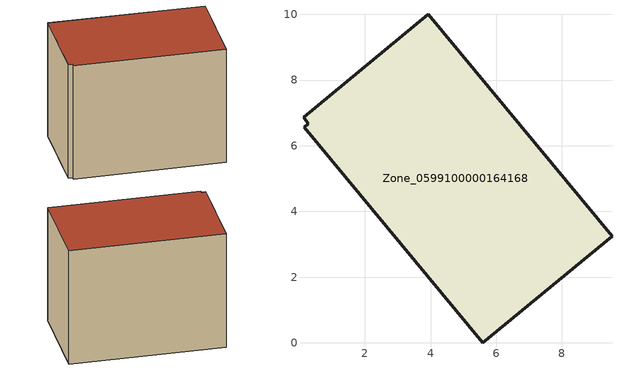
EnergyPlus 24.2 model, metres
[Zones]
Zone_0599100000164168
 floor ground (C_G): 0.13,6.87 3.94,10.01 9.52,3.25 5.59,0 0.16,6.56 0.28,6.66 z0
 wall outside (C_F): 9.52,3.25 3.94,10.01 0.13,6.87 0.28,6.66 0.16,6.56 5.59,0 9.52,3.25 z0:6.99
 roof outside (C_R): 3.94,10.01 0.13,6.87 0.28,6.66 0.16,6.56 5.59,0 9.52,3.25 z6.99
[BUILDING]
Pand.0599100000164168: North Axis=0; Terrain=City; Loads Convergence Tolerance Value=0.04; Temperature Convergence Tolerance Value=0.4; Solar Distribution=FullExterior; Maximum Number of Warmup Days=25; Minimum Number of Warmup Days=1
[Site:Location]
Rotterdam.The.Hague.AP_ZH_NLD Design_Conditions: Latitude=51.96; Longitude=4.45; Time Zone=1; Elevation=-4.5
[SITE:GROUNDTEMPERATURE:BUILDINGSURFACE]
18, 18, 18, 18, 18, 18, 18, 18, 18, 18, 18, 18
[MATERIAL] Thermal Absorptance=0.9; Solar Absorptance=0.7; Visible Absorptance=0.7
Name | Roughness | Thickness | Conductivity | Density | Specific Heat
G.TI.1946 | MediumSmooth | 0.15 | 1 | 540 | 1210
F.TI.1946 | Rough | 0.3 | 0.857143 | 1920 | 840
R.TI.1946 | MediumRough | 0.2 | 0.1 | 1500 | 1000
[CONSTRUCTION]
C_G: G.TI.1946
C_F: F.TI.1946
C_R: R.TI.1946
[ZONE]
Zone_0599100000164168: Type=1; Multiplier=1; Ceiling Height=Autocalculate; Volume=Autocalculate; Floor Area=autocalculate; Part of Total Floor Area=Yes
[ZONEINFILTRATION:DESIGNFLOWRATE]
Infil_Zone_0599100000164168: Zone or ZoneList or Space or SpaceList=Zone_0599100000164168; Schedule=AlwaysOn; Design Flow Rate Calculation Method=Flow/Area; Flow Rate per Floor Area=0.003; Constant Term Coefficient=1; Temperature Term Coefficient=0; Velocity Term Coefficient=0; Velocity Squared Term Coefficient=0
[HVACTEMPLATE:ZONE:IDEALLOADSAIRSYSTEM]
Zone_0599100000164168: Maximum Heating Supply Air Temperature=50; Minimum Cooling Supply Air Temperature=13; Maximum Heating Supply Air Humidity Ratio=0.0156; Minimum Cooling Supply Air Humidity Ratio=0.0077; Heating Limit=NoLimit; Cooling Limit=NoLimit; Dehumidification Control Type=ConstantSensibleHeatRatio; Cooling Sensible Heat Ratio=0.7; Dehumidification Setpoint=60; Humidification Control Type=None; Humidification Setpoint=30; Outdoor Air Method=None; Outdoor Air Flow Rate per Person=0.00944; Outdoor Air Flow Rate per Zone Floor Area=0; Outdoor Air Flow Rate per Zone=0; Demand Controlled Ventilation Type=None; Outdoor Air Economizer Type=NoEconomizer; Heat Recovery Type=None; Sensible Heat Recovery Effectiveness=0.7; Latent Heat Recovery Effectiveness=0.65
[ZONECONTROL:THERMOSTAT]
ThermostatControl_Zone_0599100000164168: Zone or ZoneList=Zone_0599100000164168; Control Type Schedule=DualSetpointControlType; Control 1=Thermostat_Zone_0599100000164168; Temperature Difference Between Cutout And Setpoint=0
[THERMOSTATSETPOINT:DUALSETPOINT]
Thermostat_Zone_0599100000164168: Heating Setpoint Temperature Schedule=HeatingSetpoint_Zone_0599100000164168; Cooling Setpoint Temperature Schedule=CoolingSetpoint_Zone_0599100000164168
[SCHEDULE:COMPACT]
HeatingSetpoint_Zone_0599100000164168: Through: 12/31, For: AllDays, Until: 24:00, 21
CoolingSetpoint_Zone_0599100000164168: Through: 12/31, For: AllDays, Until: 24:00, 24
DualSetpointControlType: Through: 12/31, For: AllDays, Until: 24:00, 4
AlwaysOn: Through: 12/31, For: AllDays, Until: 24:00, 1
